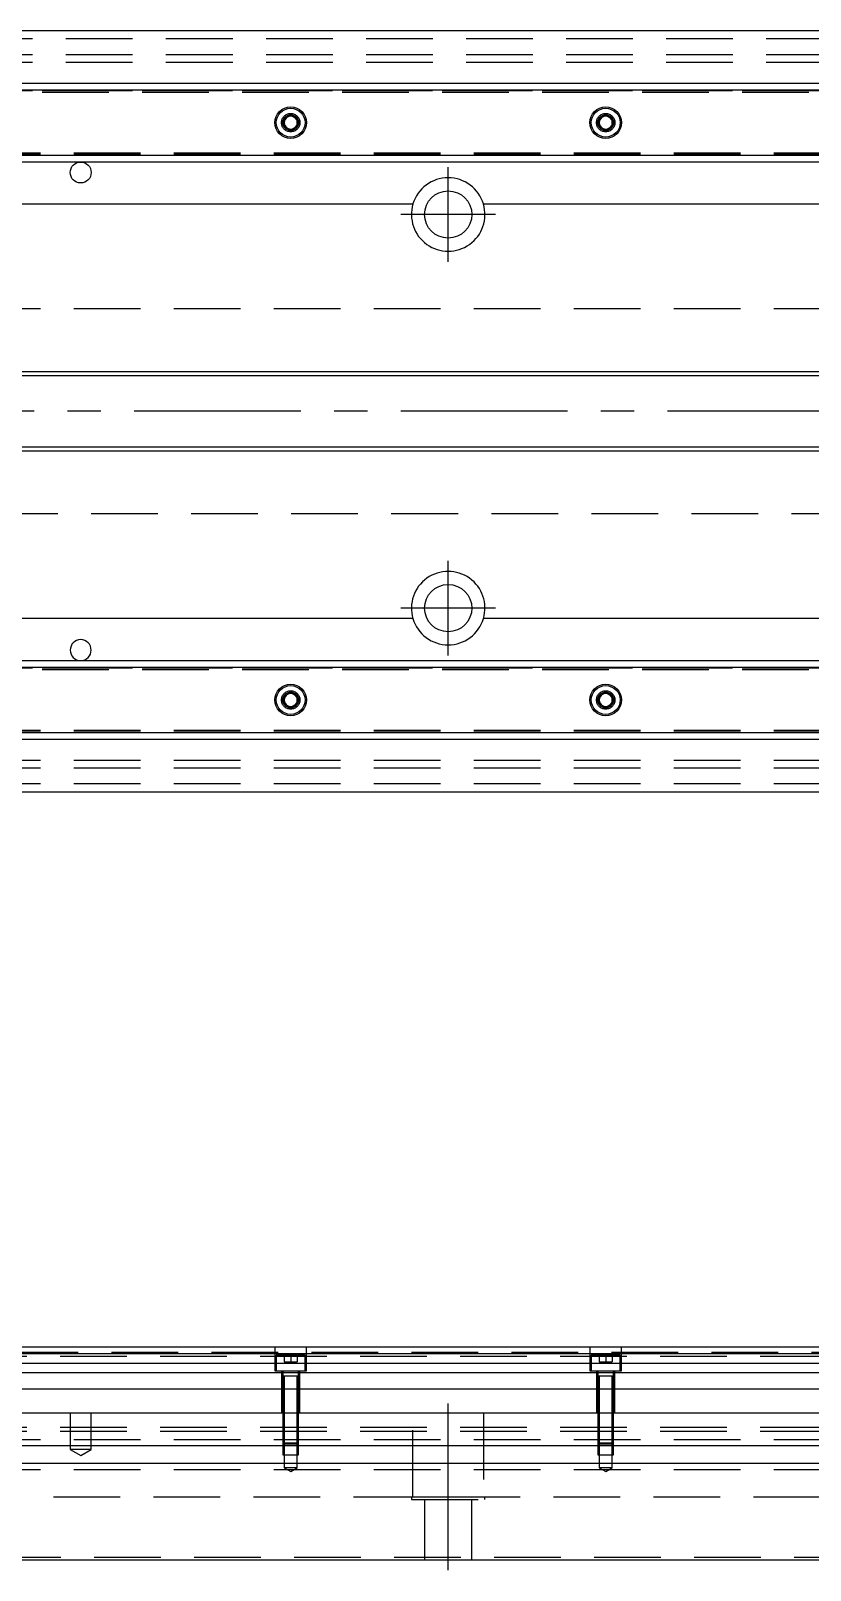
# Model space of a CAD drawing. Extents: x -11 to 902, y -261 to 77.
# Drawn here: x 450.5 to 598.9, y -220.8 to 72.5 of the extents above; entities that cross this region are included whole.
import ezdxf

# ---------------------------------------------------------------- set-up
doc = ezdxf.new("R2010")
doc.units = 0
doc.linetypes.add('CENTER', pattern=[50.8, 31.75, -6.35, 6.35, -6.35])
doc.linetypes.add('DASHED', pattern=[19.05, 12.7, -6.35])
doc.layers.get('0').update_dxf_attribs({"linetype": 'CONTINUOUS'})
doc.layers.add('CENTER', color=1, linetype='CENTER')

msp = doc.modelspace()

# ---------------------------------------------------------------- linework, layer by layer
at = {"color": 3, "linetype": 'DASHED'}
for p, q in [((0, 71), (700, 71)), ((0, 68), (700, 68)), ((0, 66.5), (700, 66.5)), ((395.5, 61.1), (700, 61.1)), ((395.5, 60.8), (700, 60.8)), ((400, 61.1147), (700, 61.1147)), ((501.477374, 55.25955), (501.5, 55)), ((561.477374, 55.25955), (561.5, 55)), ((700, 49.2), (395.5, 49.2)), ((700, 48.9), (395.5, 48.9)), ((700, 48.8853), (400, 48.8853)), ((700, 19.5), (61.969694, 19.5)), ((61.969694, -19.5), (700, -19.5)), ((395.5, -48.9), (700, -48.9)), ((395.5, -49.2), (700, -49.2)), ((400, -48.8853), (700, -48.8853)), ((501.477374, -54.74045), (501.5, -55)), ((561.477374, -54.74045), (561.5, -55)), ((700, -60.8), (395.5, -60.8)), ((700, -61.1), (395.5, -61.1)), ((700, -61.1147), (400, -61.1147)), ((700, -66.5), (0, -66.5)), ((700, -68), (0, -68)), ((700, -71), (0, -71)), ((497, -178.3), (497, -182.8)), ((503, -182.8), (503, -178.3)), ((557, -178.3), (557, -182.8)), ((563, -182.8), (563, -178.3)), ((36.995, -180.05), (649.995, -180.05)), ((650.005, -179.3), (395.5, -179.3)), ((502.75, -179.8), (497.25, -179.8)), ((497.25, -179.8), (497.25, -182.8)), ((498.75, -179.8), (498.75, -181.1)), ((498.75, -181.1), (500, -181.1)), ((500, -179.8), (500, -181.1)), ((500, -181.1), (501.25, -181.1)), ((501.25, -179.8), (501.25, -181.1)), ((502.75, -182.8), (502.75, -179.8)), ((562.75, -179.8), (557.25, -179.8)), ((557.25, -179.8), (557.25, -182.8)), ((558.75, -179.8), (558.75, -181.1)), ((558.75, -181.1), (560, -181.1)), ((560, -179.8), (560, -181.1)), ((560, -181.1), (561.25, -181.1)), ((561.25, -179.8), (561.25, -181.1)), ((562.75, -182.8), (562.75, -179.8)), ((497, -182.8), (503, -182.8)), ((498.25, -182.8), (498.25, -190.8)), ((499.998804, -183.8), (498.499994, -183.8)), ((498.5, -182.8), (498.5, -183.8)), ((498.5, -183.795), (498.5, -183.8)), ((498.624678, -183.8), (498.5, -183.8)), ((498.5, -183.8), (498.5, -183.805)), ((498.5, -183.8), (498.5, -190.8)), ((499.998804, -183.8), (498.624678, -183.8)), ((498.75, -183.8), (498.75, -190.8)), ((501.500006, -183.8), (499.998804, -183.8)), ((501.37533, -183.8), (499.998804, -183.8)), ((501.25, -190.8), (501.25, -183.8)), ((501.5, -183.8), (501.37533, -183.8)), ((501.5, -183.8), (501.5, -182.8)), ((501.5, -183.8), (501.5, -183.795)), ((501.5, -183.805), (501.5, -183.8)), ((501.5, -190.8), (501.5, -183.8)), ((501.75, -190.8), (501.75, -182.8)), ((557, -182.8), (563, -182.8)), ((558.25, -182.8), (558.25, -190.8)), ((559.998804, -183.8), (558.499994, -183.8)), ((558.5, -182.8), (558.5, -183.8)), ((558.5, -183.795), (558.5, -183.8)), ((558.624678, -183.8), (558.5, -183.8)), ((558.5, -183.8), (558.5, -183.805)), ((558.5, -183.8), (558.5, -190.8)), ((559.998804, -183.8), (558.624678, -183.8)), ((558.75, -183.8), (558.75, -190.8)), ((561.500006, -183.8), (559.998804, -183.8)), ((561.37533, -183.8), (559.998804, -183.8)), ((561.25, -190.8), (561.25, -183.8)), ((561.5, -183.8), (561.37533, -183.8)), ((561.5, -183.8), (561.5, -182.8)), ((561.5, -183.8), (561.5, -183.795)), ((561.5, -183.805), (561.5, -183.8)), ((561.5, -190.8), (561.5, -183.8)), ((561.75, -190.8), (561.75, -182.8)), ((36.995, -193.55), (649.995, -193.55)), ((458, -190.8), (458, -197.8)), ((462, -197.8), (462, -190.8)), ((498.5, -190.8), (498.5, -196.55)), ((498.500006, -190.8), (498.500002, -196.55)), ((498.75, -190.8), (498.75, -196.8)), ((501.25, -196.8), (501.25, -190.8)), ((501.499998, -196.55), (501.499994, -190.8)), ((501.5, -196.55), (501.5, -190.8)), ((523.291796, -206.8), (523.291796, -190.8)), ((536.708204, -190.8), (536.708204, -206.8)), ((558.5, -190.8), (558.5, -196.55)), ((558.500006, -190.8), (558.500002, -196.55)), ((558.75, -190.8), (558.75, -196.8)), ((561.25, -196.8), (561.25, -190.8)), ((561.499998, -196.55), (561.499994, -190.8)), ((561.5, -196.55), (561.5, -190.8)), ((700, -195.95), (0, -195.95)), ((36.995, -194.3), (649.995, -194.3)), ((462, -197.8), (458, -197.8)), ((458, -197.8), (460, -198.9547)), ((460, -198.9547), (462, -197.8)), ((498.5, -196.55), (501.5, -196.55)), ((498.5, -196.55), (498.75, -196.8)), ((498.500002, -196.55), (498.500006, -197.1)), ((498.500006, -197.1), (498.500006, -198.8)), ((498.500006, -198.8), (501.499994, -198.8)), ((501.25, -196.8), (498.75, -196.8)), ((498.75, -196.8), (498.75, -198.8)), ((498.75, -198.8), (498.75, -201.3)), ((501.25, -196.8), (501.5, -196.55)), ((501.25, -198.8), (501.25, -196.8)), ((501.25, -201.3), (501.25, -198.8)), ((501.499994, -197.1), (501.499998, -196.55)), ((501.499994, -198.8), (501.499994, -197.1)), ((558.5, -196.55), (561.5, -196.55)), ((558.5, -196.55), (558.75, -196.8)), ((558.500002, -196.55), (558.500006, -197.1)), ((558.500006, -197.1), (558.500006, -198.8)), ((558.500006, -198.8), (561.499994, -198.8)), ((561.25, -196.8), (558.75, -196.8)), ((558.75, -196.8), (558.75, -198.8)), ((558.75, -198.8), (558.75, -201.3)), ((561.25, -196.8), (561.5, -196.55)), ((561.25, -198.8), (561.25, -196.8)), ((561.25, -201.3), (561.25, -198.8)), ((561.499994, -197.1), (561.499998, -196.55)), ((561.499994, -198.8), (561.499994, -197.1)), ((700, -201.65), (0, -201.65)), ((501.25, -201.3), (498.75, -201.3)), ((498.75, -201.3), (500, -202.021688)), ((500, -202.021688), (501.25, -201.3)), ((561.25, -201.3), (558.75, -201.3)), ((558.75, -201.3), (560, -202.021688)), ((560, -202.021688), (561.25, -201.3)), ((416.708204, -206.8), (643.291796, -206.8)), ((523, -206.8), (523, -207.3)), ((523, -207.3), (537, -207.3)), ((523.291796, -206.8), (536.708204, -206.8)), ((525.5, -207.3), (525.5, -218.8)), ((534.5, -218.8), (534.5, -207.3)), ((537, -207.3), (537, -206.8)), ((62.499994, -218.3), (700, -218.3))]:
    msp.add_line(p, q, dxfattribs=at)
at = {"color": 7, "linetype": 'CONTINUOUS'}
for p, q in [((700, 72.5), (400, 72.5)), ((400, 62.5), (700, 62.5)), ((400, 61.247728), (700, 61.247728)), ((498.75, 55.721688), (500, 56.443376)), ((500, 56.443376), (501.25, 55.721688)), ((558.75, 55.721688), (560, 56.443376)), ((560, 56.443376), (561.25, 55.721688)), ((498.75, 54.278312), (498.75, 55.721688)), ((500, 53.556624), (498.75, 54.278312)), ((501.25, 54.278312), (500, 53.556624)), ((501.25, 55.721688), (501.25, 54.278312)), ((558.75, 54.278312), (558.75, 55.721688)), ((560, 53.556624), (558.75, 54.278312)), ((561.25, 54.278312), (560, 53.556624)), ((561.25, 55.721688), (561.25, 54.278312)), ((700, 48.752272), (400, 48.752272)), ((700, 47.5), (400, 47.5)), ((416.708204, 39.5), (523.291796, 39.5)), ((536.708204, 39.5), (643.291796, 39.5)), ((650, 7.5), (400, 7.5)), ((400, -7.5), (650, -7.5)), ((523.291796, -39.5), (416.708204, -39.5)), ((643.291796, -39.5), (536.708204, -39.5)), ((400, -47.5), (700, -47.5)), ((400, -48.752272), (700, -48.752272)), ((498.75, -54.278312), (500, -53.556624)), ((498.75, -55.721688), (498.75, -54.278312)), ((500, -56.443376), (498.75, -55.721688)), ((500, -53.556624), (501.25, -54.278312)), ((501.25, -55.721688), (500, -56.443376)), ((501.25, -54.278312), (501.25, -55.721688)), ((558.75, -54.278312), (560, -53.556624)), ((558.75, -55.721688), (558.75, -54.278312)), ((560, -56.443376), (558.75, -55.721688)), ((560, -53.556624), (561.25, -54.278312)), ((561.25, -55.721688), (560, -56.443376)), ((561.25, -54.278312), (561.25, -55.721688)), ((700, -61.247728), (400, -61.247728)), ((700, -62.5), (400, -62.5)), ((400, -72.5), (700, -72.5)), ((700, -178.3), (395.5, -178.3)), ((700, -179.552272), (395.5, -179.552272)), ((395.5, -181.32668), (700, -181.32668)), ((700, -183.223076), (395.5, -183.223076)), ((700, -186.277372), (395.5, -186.277372)), ((0, -190.8), (700, -190.8)), ((700, -197.1), (0, -197.1)), ((700, -200.5), (0, -200.5)), ((0, -218.8), (700, -218.8))]:
    msp.add_line(p, q, dxfattribs=at)
at = {"color": 3, "linetype": 'CONTINUOUS'}
for p, q in [((650, 6.75), (400, 6.75)), ((400, -6.75), (650, -6.75))]:
    msp.add_line(p, q, dxfattribs=at)
at = {"color": 7, "linetype": 'CONTINUOUS'}
for centre, radius in [((500, 55), 3), ((500, 55), 2.75), ((560, 55), 3), ((560, 55), 2.75), ((460, 45.5), 2), ((530, 37.5), 4.5), ((530, -37.5), 4.5), ((500, -55), 3), ((500, -55), 2.75), ((560, -55), 3), ((560, -55), 2.75)]:
    msp.add_circle(centre, radius, dxfattribs=at)
at = {"color": 3, "linetype": 'DASHED'}
for centre, radius in [((500, 55), 1.75), ((500, 55), 1.5), ((560, 55), 1.75), ((560, 55), 1.5), ((500, -55), 1.75), ((500, -55), 1.5), ((560, -55), 1.75), ((560, -55), 1.5)]:
    msp.add_circle(centre, radius, dxfattribs=at)
at = {"color": 7, "linetype": 'CONTINUOUS'}
for centre, radius, start, end in [((500, 55), 1.25, 120, 180), ((500, 55), 1.25, 60, 120), ((500, 55), 1.25, 0, 60), ((560, 55), 1.25, 120, 180), ((560, 55), 1.25, 60, 120), ((560, 55), 1.25, 0, 60), ((500, 55), 1.25, 180, 240), ((500, 55), 1.25, 240, 300), ((500, 55), 1.25, 300, 0), ((560, 55), 1.25, 180, 240), ((560, 55), 1.25, 240, 300), ((560, 55), 1.25, 300, 0), ((530, 37.5), 7, 16.60155, 163.39845), ((530, 37.5), 7, 163.39845, 16.60155), ((530, -37.5), 7, 343.39845, 196.60155), ((530, -37.5), 7, 196.60155, 343.39845), ((460, -45.5), 2, 90, 270), ((460, -45.5), 2, 270, 90), ((500, -55), 1.25, 120, 180), ((500, -55), 1.25, 180, 240), ((500, -55), 1.25, 60, 120), ((500, -55), 1.25, 0, 60), ((500, -55), 1.25, 300, 0), ((560, -55), 1.25, 120, 180), ((560, -55), 1.25, 180, 240), ((560, -55), 1.25, 60, 120), ((560, -55), 1.25, 0, 60), ((560, -55), 1.25, 300, 0), ((500, -55), 1.25, 240, 300), ((560, -55), 1.25, 240, 300)]:
    msp.add_arc(centre, radius, start, end, dxfattribs=at)
at = {"layer": 'CENTER', "color": 1, "linetype": 'CENTER'}
for p, q in [((530, 28.5), (530, 46.5)), ((539, 37.5), (521, 37.5)), ((755.928927, 0), (-10.939157, 0)), ((530, -46.5), (530, -28.5)), ((539, -37.5), (521, -37.5)), ((530, -220.8), (530, -188.8))]:
    msp.add_line(p, q, dxfattribs=at)

doc.saveas('drawing.dxf')
